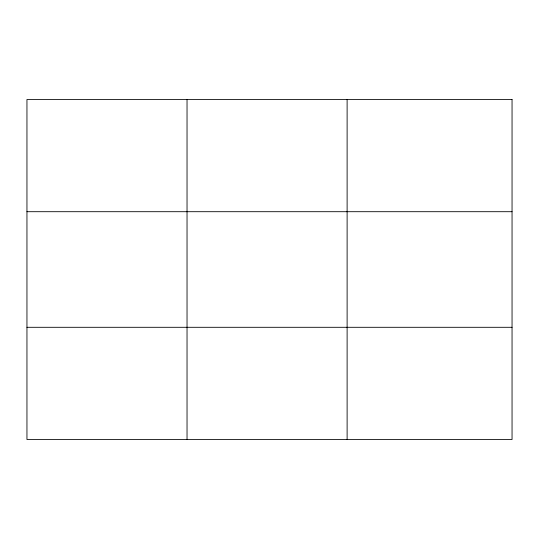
<?xml version="1.0" encoding="UTF-8"?>
<svg xmlns="http://www.w3.org/2000/svg" width="539" height="539" viewBox="0 0 539 539"><rect width="100%" height="100%" fill="white"/><g stroke="black" fill="none" stroke-linecap="round" stroke-linejoin="round"><path stroke-width="0.81" d="M187.033 99.499L187.033 439.501M347.116 99.499L347.116 439.501M26.95 211.699L512.05 211.699M26.95 327.301L512.05 327.301M512.05 99.499L512.05 439.501L26.95 439.501L26.95 99.499L512.05 99.499"/></g></svg>
